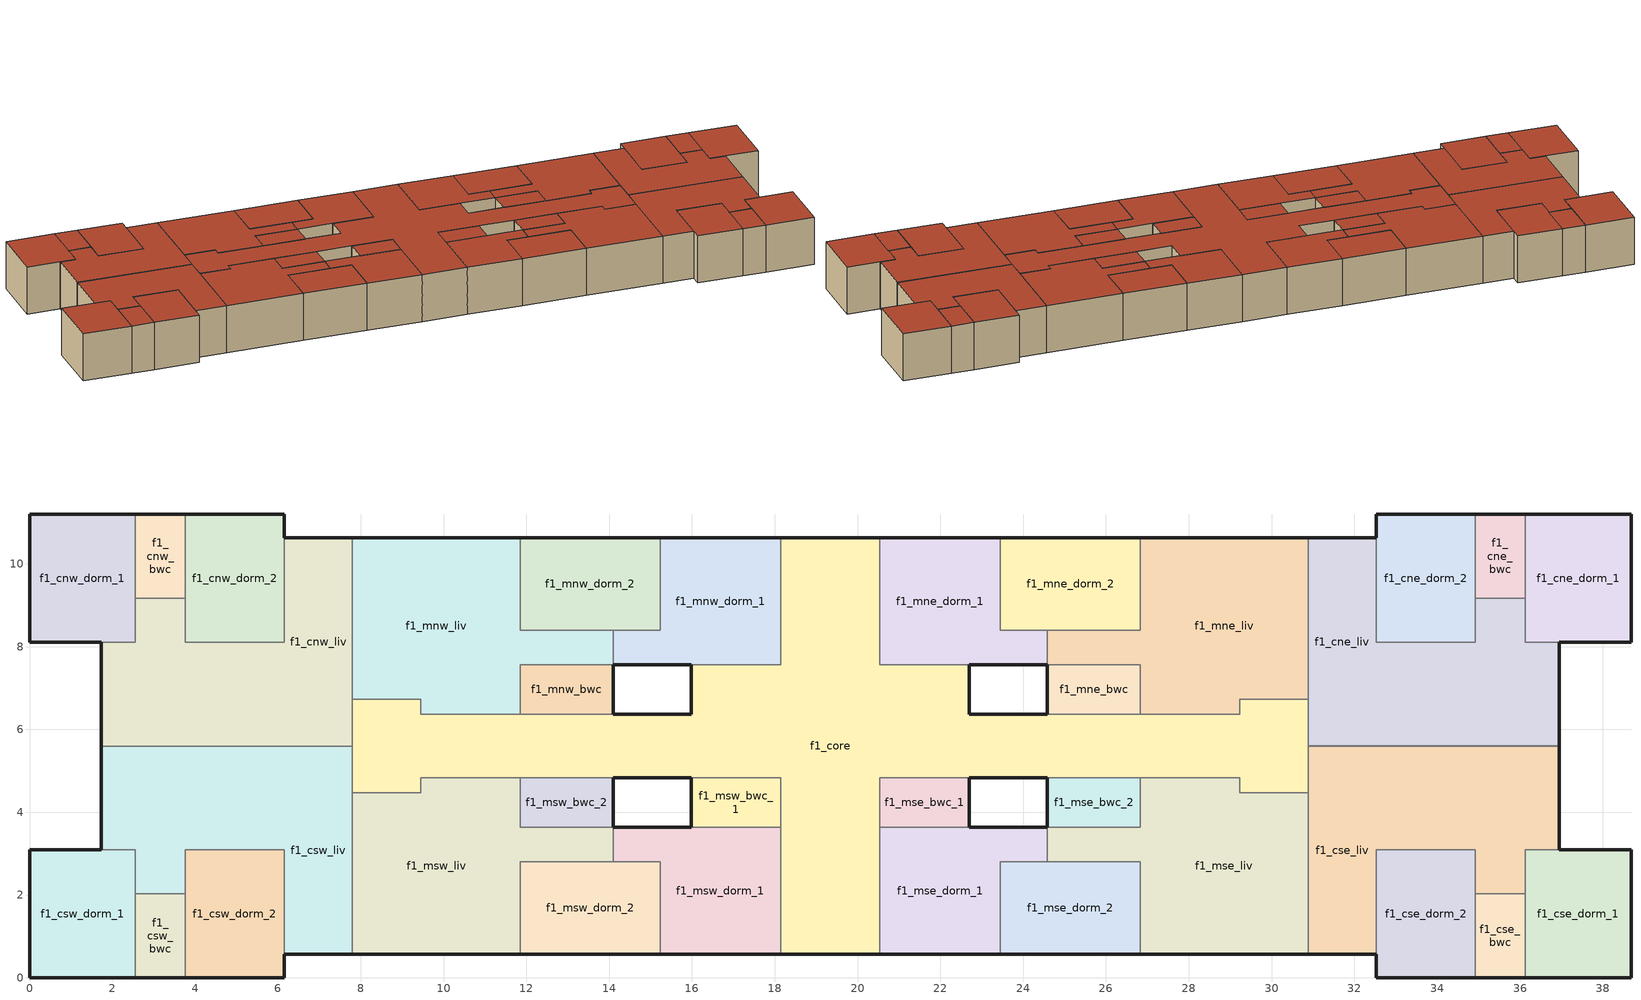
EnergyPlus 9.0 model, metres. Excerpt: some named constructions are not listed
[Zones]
f1_csw_dorm_1
 floor ground (floor): 2.56,3.1 2.56,0 0,0 0,3.1 z0
 wall outside (ext_wall): 1.73,3.1 0,3.1 0,0 2.56,0 z0:2.6
 wall to f1_csw_liv (int_wall): 2.56,2.03 2.56,3.1 1.73,3.1 z0:2.6
 wall to f1_csw_bwc (int_wall): 2.56,0 2.56,2.03 z0:2.6
 roof outside (roof): 0,3.1 0,0 2.56,0 2.56,3.1 z2.6
f1_csw_bwc
 floor ground (floor): 3.76,2.03 3.76,0 2.56,0 2.56,2.03 z0
 wall outside (ext_wall): 2.56,0 3.76,0 z0:2.6
 wall to f1_csw_dorm_2 (int_wall): 3.76,0 3.76,2.03 z0:2.6
 wall to f1_csw_liv (int_wall): 3.76,2.03 2.56,2.03 z0:2.6
 roof outside (roof): 2.56,2.03 2.56,0 3.76,0 3.76,2.03 z2.6
f1_csw_dorm_2
 floor ground (floor): 6.15,3.1 6.15,0 3.76,0 3.76,3.1 z0
 wall outside (ext_wall): 3.76,0 6.15,0 6.15,0.57 z0:2.6
 wall to f1_csw_liv (int_wall): 6.15,0.57 6.15,3.1 3.76,3.1 3.76,2.03 z0:2.6
 roof outside (roof): 3.76,3.1 3.76,0 6.15,0 6.15,3.1 z2.6
f1_cnw_dorm_1
 floor ground (floor): 2.56,11.2 2.56,8.1 0,8.1 0,11.2 z0
 wall outside (ext_wall): 2.56,11.2 0,11.2 0,8.1 1.73,8.1 z0:2.6
 wall to f1_cnw_liv (int_wall): 1.73,8.1 2.56,8.1 2.56,9.17 z0:2.6
 wall to f1_cnw_bwc (int_wall): 2.56,9.17 2.56,11.2 z0:2.6
 roof outside (roof): 0,11.2 0,8.1 2.56,8.1 2.56,11.2 z2.6
f1_cnw_bwc
 floor ground (floor): 3.76,11.2 3.76,9.17 2.56,9.17 2.56,11.2 z0
 wall outside (ext_wall): 3.76,11.2 2.56,11.2 z0:2.6
 wall to f1_cnw_liv (int_wall): 2.56,9.17 3.76,9.17 z0:2.6
 wall to f1_cnw_dorm_2 (int_wall): 3.76,9.17 3.76,11.2 z0:2.6
 roof outside (roof): 2.56,11.2 2.56,9.17 3.76,9.17 3.76,11.2 z2.6
f1_cnw_dorm_2
 floor ground (floor): 6.15,11.2 6.15,8.1 3.76,8.1 3.76,11.2 z0
 wall outside (ext_wall): 6.15,10.63 6.15,11.2 3.76,11.2 z0:2.6
 wall to f1_cnw_liv (int_wall): 3.76,9.17 3.76,8.1 6.15,8.1 6.15,10.63 z0:2.6
 roof outside (roof): 3.76,11.2 3.76,8.1 6.15,8.1 6.15,11.2 z2.6
f1_mnw_dorm_1
 floor ground (floor): 18.14,10.63 18.14,7.57 14.1,7.57 14.1,8.39 15.23,8.39 15.23,10.63 z0
 wall outside (ext_wall): 18.14,10.63 15.23,10.63 / 14.1,7.57 15.98,7.57 z0:2.6
 wall to f1_core (int_wall): 15.98,7.57 18.14,7.57 18.14,10.63 z0:2.6
 wall to f1_mnw_dorm_2 (int_wall): 15.23,10.63 15.23,8.39 14.1,8.39 z0:2.6
 wall to f1_mnw_liv (int_wall): 14.1,8.39 14.1,7.57 z0:2.6
 roof outside (roof): 15.23,10.63 15.23,8.39 14.1,8.39 14.1,7.57 18.14,7.57 18.14,10.63 z2.6
f1_msw_dorm_1
 floor ground (floor): 18.14,3.64 18.14,0.57 15.23,0.57 15.23,2.81 14.1,2.81 14.1,3.64 z0
 wall outside (ext_wall): 15.23,0.57 18.14,0.57 / 15.98,3.64 14.1,3.64 z0:2.6
 wall to f1_msw_dorm_2 (int_wall): 14.1,2.81 15.23,2.81 15.23,0.57 z0:2.6
 wall to f1_core (int_wall): 18.14,0.57 18.14,3.64 z0:2.6
 wall to f1_msw_liv (int_wall): 14.1,3.64 14.1,2.81 z0:2.6
 wall to f1_msw_bwc_1 (int_wall): 18.14,3.64 15.98,3.64 z0:2.6
 roof outside (roof): 14.1,3.64 14.1,2.81 15.23,2.81 15.23,0.57 18.14,0.57 18.14,3.64 z2.6
f1_mse_dorm_1
 floor ground (floor): 24.58,3.63 24.58,2.8 23.45,2.8 23.45,0.57 20.54,0.57 20.54,3.63 z0
 wall outside (ext_wall): 20.54,0.57 23.45,0.57 / 24.58,3.63 22.7,3.63 z0:2.6
 wall to f1_mse_dorm_2 (int_wall): 23.45,0.57 23.45,2.8 24.58,2.8 z0:2.6
 wall to f1_mse_bwc_1 (int_wall): 22.7,3.63 20.54,3.63 z0:2.6
 wall to f1_core (int_wall): 20.54,3.63 20.54,0.57 z0:2.6
 wall to f1_mse_liv (int_wall): 24.58,2.8 24.58,3.63 z0:2.6
 roof outside (roof): 20.54,3.63 20.54,0.57 23.45,0.57 23.45,2.8 24.58,2.8 24.58,3.63 z2.6
f1_msw_bwc_1
 floor ground (floor): 18.14,4.83 18.14,3.63 15.98,3.63 15.98,4.83 z0
 wall outside (ext_wall): 15.98,4.83 15.98,3.63 z0:2.6
 wall to f1_core (int_wall): 18.14,3.63 18.14,4.83 15.98,4.83 z0:2.6
 roof outside (roof): 15.98,4.83 15.98,3.63 18.14,3.63 18.14,4.83 z2.6
f1_mnw_liv
 floor ground (floor): 14.1,8.39 14.1,7.57 11.85,7.57 11.85,6.37 9.45,6.37 9.45,6.73 7.8,6.73 7.8,10.63 11.85,10.63 11.85,8.39 z0
 wall outside (ext_wall): 11.85,10.63 7.8,10.63 z0:2.6
 wall to f1_mnw_dorm_2 (int_wall): 14.1,8.39 11.85,8.39 11.85,10.63 z0:2.6
 wall to f1_core (int_wall): 7.8,6.73 9.45,6.73 9.45,6.37 11.85,6.37 z0:2.6
 wall to f1_mnw_bwc (int_wall): 11.85,6.37 11.85,7.57 14.1,7.57 z0:2.6
 wall to f1_cnw_liv (int_wall): 7.8,10.63 7.8,6.73 z0:2.6
 roof outside (roof): 7.8,10.63 7.8,6.73 9.45,6.73 9.45,6.37 11.85,6.37 11.85,7.57 14.1,7.57 14.1,8.39 11.85,8.39 11.85,10.63 z2.6
f1_msw_liv
 floor ground (floor): 14.1,3.63 14.1,2.8 11.85,2.8 11.85,0.57 7.8,0.57 7.8,4.47 9.45,4.47 9.45,4.83 11.85,4.83 11.85,3.63 z0
 wall outside (ext_wall): 7.8,0.57 11.85,0.57 z0:2.6
 wall to f1_msw_dorm_2 (int_wall): 11.85,0.57 11.85,2.8 14.1,2.8 z0:2.6
 wall to f1_msw_bwc_2 (int_wall): 14.1,3.63 11.85,3.63 11.85,4.83 z0:2.6
 wall to f1_core (int_wall): 11.85,4.83 9.45,4.83 9.45,4.47 7.8,4.47 z0:2.6
 wall to f1_csw_liv (int_wall): 7.8,4.47 7.8,0.57 z0:2.6
 roof outside (roof): 7.8,4.47 7.8,0.57 11.85,0.57 11.85,2.8 14.1,2.8 14.1,3.63 11.85,3.63 11.85,4.83 9.45,4.83 9.45,4.47 z2.6
f1_mnw_bwc
 floor ground (floor): 14.1,7.57 14.1,6.37 11.85,6.37 11.85,7.57 z0
 wall outside (ext_wall): 14.1,6.37 14.1,7.57 z0:2.6
 wall to f1_core (int_wall): 11.85,6.37 14.1,6.37 z0:2.6
 roof outside (roof): 11.85,7.57 11.85,6.37 14.1,6.37 14.1,7.57 z2.6
f1_msw_bwc_2
 floor ground (floor): 14.1,4.83 14.1,3.63 11.85,3.63 11.85,4.83 z0
 wall outside (ext_wall): 14.1,3.63 14.1,4.83 z0:2.6
 wall to f1_core (int_wall): 14.1,4.83 11.85,4.83 z0:2.6
 roof outside (roof): 11.85,4.83 11.85,3.63 14.1,3.63 14.1,4.83 z2.6
f1_msw_dorm_2
 floor ground (floor): 15.23,2.8 15.23,0.57 11.85,0.57 11.85,2.8 z0
 wall outside (ext_wall): 11.85,0.57 15.23,0.57 z0:2.6
 roof outside (roof): 11.85,2.8 11.85,0.57 15.23,0.57 15.23,2.8 z2.6
f1_mnw_dorm_2
 floor ground (floor): 15.23,10.63 15.23,8.39 11.85,8.39 11.85,10.63 z0
 wall outside (ext_wall): 15.23,10.63 11.85,10.63 z0:2.6
 roof outside (roof): 11.85,10.63 11.85,8.39 15.23,8.39 15.23,10.63 z2.6
f1_mse_dorm_2
 floor ground (floor): 26.83,2.8 26.83,0.57 23.45,0.57 23.45,2.8 z0
 wall outside (ext_wall): 23.45,0.57 26.83,0.57 z0:2.6
 wall to f1_mse_liv (int_wall): 26.83,0.57 26.83,2.8 24.58,2.8 z0:2.6
 roof outside (roof): 23.45,2.8 23.45,0.57 26.83,0.57 26.83,2.8 z2.6
f1_mse_bwc_1
 floor ground (floor): 22.7,4.83 22.7,3.63 20.54,3.63 20.54,4.83 z0
 wall outside (ext_wall): 22.7,3.63 22.7,4.83 z0:2.6
 wall to f1_core (int_wall): 22.7,4.83 20.54,4.83 20.54,3.63 z0:2.6
 roof outside (roof): 20.54,4.83 20.54,3.63 22.7,3.63 22.7,4.83 z2.6
f1_mne_dorm_1
 floor ground (floor): 23.45,10.63 23.45,8.39 24.58,8.39 24.58,7.57 20.54,7.57 20.54,10.63 z0
 wall outside (ext_wall): 22.7,7.57 24.58,7.57 / 23.45,10.63 20.54,10.63 z0:2.6
 wall to f1_mne_liv (int_wall): 24.58,7.57 24.58,8.39 z0:2.6
 wall to f1_mne_dorm_2 (int_wall): 24.58,8.39 23.45,8.39 23.45,10.63 z0:2.6
 wall to f1_core (int_wall): 20.54,10.63 20.54,7.57 22.7,7.57 z0:2.6
 roof outside (roof): 20.54,10.63 20.54,7.57 24.58,7.57 24.58,8.39 23.45,8.39 23.45,10.63 z2.6
f1_mne_dorm_2
 floor ground (floor): 26.83,10.63 26.83,8.39 23.45,8.39 23.45,10.63 z0
 wall outside (ext_wall): 26.83,10.63 23.45,10.63 z0:2.6
 wall to f1_mne_liv (int_wall): 24.58,8.39 26.83,8.39 26.83,10.63 z0:2.6
 roof outside (roof): 23.45,10.63 23.45,8.39 26.83,8.39 26.83,10.63 z2.6
f1_mse_bwc_2
 floor ground (floor): 26.83,4.83 26.83,3.63 24.58,3.63 24.58,4.83 z0
 wall outside (ext_wall): 24.58,4.83 24.58,3.63 z0:2.6
 wall to f1_mse_liv (int_wall): 24.58,3.63 26.83,3.63 26.83,4.83 z0:2.6
 wall to f1_core (int_wall): 26.83,4.83 24.58,4.83 z0:2.6
 roof outside (roof): 24.58,4.83 24.58,3.63 26.83,3.63 26.83,4.83 z2.6
f1_mse_liv
 floor ground (floor): 30.88,4.47 30.88,0.57 26.83,0.57 26.83,2.81 24.58,2.81 24.58,3.64 26.83,3.64 26.83,4.83 29.23,4.83 29.23,4.47 z0
 wall outside (ext_wall): 26.83,0.57 30.88,0.57 z0:2.6
 wall to f1_core (int_wall): 30.88,4.47 29.23,4.47 29.23,4.83 26.83,4.83 z0:2.6
 wall to f1_cse_liv (int_wall): 30.88,0.57 30.88,4.47 z0:2.6
 roof outside (roof): 24.58,3.64 24.58,2.81 26.83,2.81 26.83,0.57 30.88,0.57 30.88,4.47 29.23,4.47 29.23,4.83 26.83,4.83 26.83,3.64 z2.6
f1_mne_liv
 floor ground (floor): 30.88,10.63 30.88,6.73 29.23,6.73 29.23,6.37 26.83,6.37 26.83,7.57 24.58,7.57 24.58,8.39 26.83,8.39 26.83,10.63 z0
 wall outside (ext_wall): 30.88,10.63 26.83,10.63 z0:2.6
 wall to f1_core (int_wall): 26.83,6.37 29.23,6.37 29.23,6.73 30.88,6.73 z0:2.6
 wall to f1_mne_bwc (int_wall): 24.58,7.57 26.83,7.57 26.83,6.37 z0:2.6
 wall to f1_cne_liv (int_wall): 30.88,6.73 30.88,10.63 z0:2.6
 roof outside (roof): 24.58,8.39 24.58,7.57 26.83,7.57 26.83,6.37 29.23,6.37 29.23,6.73 30.88,6.73 30.88,10.63 26.83,10.63 26.83,8.39 z2.6
f1_cse_dorm_2
 floor ground (floor): 34.92,3.1 34.92,0 32.53,0 32.53,3.1 z0
 wall outside (ext_wall): 32.53,0.57 32.53,0 34.92,0 z0:2.6
 wall to f1_cse_liv (int_wall): 34.92,2.03 34.92,3.1 32.53,3.1 32.53,0.57 z0:2.6
 wall to f1_cse_bwc (int_wall): 34.92,0 34.92,2.03 z0:2.6
 roof outside (roof): 32.53,3.1 32.53,0 34.92,0 34.92,3.1 z2.6
f1_cse_bwc
 floor ground (floor): 36.12,2.03 36.12,0 34.92,0 34.92,2.03 z0
 wall outside (ext_wall): 34.92,0 36.12,0 z0:2.6
 wall to f1_cse_dorm_1 (int_wall): 36.12,0 36.12,2.03 z0:2.6
 wall to f1_cse_liv (int_wall): 36.12,2.03 34.92,2.03 z0:2.6
 roof outside (roof): 34.92,2.03 34.92,0 36.12,0 36.12,2.03 z2.6
f1_cse_dorm_1
 floor ground (floor): 38.68,3.1 38.68,0 36.12,0 36.12,3.1 z0
 wall outside (ext_wall): 36.12,0 38.68,0 38.68,3.1 36.95,3.1 z0:2.6
 wall to f1_cse_liv (int_wall): 36.95,3.1 36.12,3.1 36.12,2.03 z0:2.6
 roof outside (roof): 36.12,3.1 36.12,0 38.68,0 38.68,3.1 z2.6
f1_cne_dorm_2
 floor ground (floor): 34.92,11.2 34.92,8.1 32.53,8.1 32.53,11.2 z0
 wall outside (ext_wall): 34.92,11.2 32.53,11.2 32.53,10.63 z0:2.6
 wall to f1_cne_liv (int_wall): 32.53,10.63 32.53,8.1 34.92,8.1 34.92,9.17 z0:2.6
 wall to f1_cne_bwc (int_wall): 34.92,9.17 34.92,11.2 z0:2.6
 roof outside (roof): 32.53,11.2 32.53,8.1 34.92,8.1 34.92,11.2 z2.6
f1_cne_bwc
 floor ground (floor): 36.12,11.2 36.12,9.17 34.92,9.17 34.92,11.2 z0
 wall outside (ext_wall): 36.12,11.2 34.92,11.2 z0:2.6
 wall to f1_cne_liv (int_wall): 34.92,9.17 36.12,9.17 z0:2.6
 wall to f1_cne_dorm_1 (int_wall): 36.12,9.17 36.12,11.2 z0:2.6
 roof outside (roof): 34.92,11.2 34.92,9.17 36.12,9.17 36.12,11.2 z2.6
f1_cne_dorm_1
 floor ground (floor): 38.68,11.2 38.68,8.1 36.12,8.1 36.12,11.2 z0
 wall outside (ext_wall): 36.95,8.1 38.68,8.1 38.68,11.2 36.12,11.2 z0:2.6
 wall to f1_cne_liv (int_wall): 36.12,9.17 36.12,8.1 36.95,8.1 z0:2.6
 roof outside (roof): 36.12,11.2 36.12,8.1 38.68,8.1 38.68,11.2 z2.6
f1_core
 floor ground (floor): 30.88,6.73 30.88,4.47 29.23,4.47 29.23,4.83 20.54,4.83 20.54,0.57 18.14,0.57 18.14,4.83 9.45,4.83 9.45,4.47 7.8,4.47 7.8,6.73 9.45,6.73 9.45,6.37 15.98,6.37 15.98,7.56 18.14,7.56 18.14,10.63 20.54,10.63 20.54,7.56 22.7,7.56 22.7,6.37 29.23,6.37 29.23,6.73 z0
 wall outside (ext_wall): 18.14,0.57 20.54,0.57 / 20.54,10.63 18.14,10.63 / 24.58,6.37 22.7,6.37 22.7,7.56 / 14.1,4.83 15.98,4.83 / 22.7,4.83 24.58,4.83 / 15.98,7.56 15.98,6.37 14.1,6.37 z0:2.6
 wall to f1_cne_liv (int_wall): 30.88,5.6 30.88,6.73 z0:2.6
 wall to f1_csw_liv (int_wall): 7.8,5.6 7.8,4.47 z0:2.6
 wall to f1_mne_bwc (int_wall): 26.83,6.37 24.58,6.37 z0:2.6
 wall to f1_cnw_liv (int_wall): 7.8,6.73 7.8,5.6 z0:2.6
 wall to f1_cse_liv (int_wall): 30.88,4.47 30.88,5.6 z0:2.6
 roof outside (roof): 7.8,6.73 7.8,4.47 9.45,4.47 9.45,4.83 18.14,4.83 18.14,0.57 20.54,0.57 20.54,4.83 29.23,4.83 29.23,4.47 30.88,4.47 30.88,6.73 29.23,6.73 29.23,6.37 22.7,6.37 22.7,7.56 20.54,7.56 20.54,10.63 18.14,10.63 18.14,7.56 15.98,7.56 15.98,6.37 9.45,6.37 9.45,6.73 z2.6
f1_csw_liv
 floor ground (floor): 7.8,5.6 7.8,0.57 6.15,0.57 6.15,3.1 3.76,3.1 3.76,2.03 2.56,2.03 2.56,3.1 1.73,3.1 1.73,5.6 z0
 wall outside (ext_wall): 6.15,0.57 7.8,0.57 / 1.73,5.6 1.73,3.1 z0:2.6
 wall to f1_cnw_liv (int_wall): 7.8,5.6 1.73,5.6 z0:2.6
 roof outside (roof): 1.73,5.6 1.73,3.1 2.56,3.1 2.56,2.03 3.76,2.03 3.76,3.1 6.15,3.1 6.15,0.57 7.8,0.57 7.8,5.6 z2.6
f1_cnw_liv
 floor ground (floor): 7.8,10.63 7.8,5.6 1.73,5.6 1.73,8.1 2.56,8.1 2.56,9.17 3.76,9.17 3.76,8.1 6.15,8.1 6.15,10.63 z0
 wall outside (ext_wall): 7.8,10.63 6.15,10.63 / 1.73,8.1 1.73,5.6 z0:2.6
 roof outside (roof): 2.56,9.17 2.56,8.1 1.73,8.1 1.73,5.6 7.8,5.6 7.8,10.63 6.15,10.63 6.15,8.1 3.76,8.1 3.76,9.17 z2.6
f1_cse_liv
 floor ground (floor): 36.95,5.6 36.95,3.1 36.12,3.1 36.12,2.03 34.92,2.03 34.92,3.1 32.53,3.1 32.53,0.57 30.88,0.57 30.88,5.6 z0
 wall outside (ext_wall): 30.88,0.57 32.53,0.57 / 36.95,3.1 36.95,5.6 z0:2.6
 wall to f1_cne_liv (int_wall): 36.95,5.6 30.88,5.6 z0:2.6
 roof outside (roof): 30.88,5.6 30.88,0.57 32.53,0.57 32.53,3.1 34.92,3.1 34.92,2.03 36.12,2.03 36.12,3.1 36.95,3.1 36.95,5.6 z2.6
f1_cne_liv
 floor ground (floor): 36.12,9.17 36.12,8.1 36.95,8.1 36.95,5.6 30.88,5.6 30.88,10.63 32.53,10.63 32.53,8.1 34.92,8.1 34.92,9.17 z0
 wall outside (ext_wall): 32.53,10.63 30.88,10.63 / 36.95,5.6 36.95,8.1 z0:2.6
 roof outside (roof): 30.88,10.63 30.88,5.6 36.95,5.6 36.95,8.1 36.12,8.1 36.12,9.17 34.92,9.17 34.92,8.1 32.53,8.1 32.53,10.63 z2.6
f1_mne_bwc
 floor ground (floor): 26.83,7.57 26.83,6.37 24.58,6.37 24.58,7.57 z0
 wall outside (ext_wall): 24.58,7.57 24.58,6.37 z0:2.6
 roof outside (roof): 24.58,7.57 24.58,6.37 26.83,6.37 26.83,7.57 z2.6
[Building]
Untitled: North Axis {deg}=0; Terrain=City; Loads Convergence Tolerance Value=0.04; Temperature Convergence Tolerance Value {deltaC}=0.4; Solar Distribution=FullInteriorAndExterior; Maximum Number of Warmup Days=25
[Site:Location]
CHICAGO_IL_USA TMY2-94846: Latitude {deg}=41.78; Longitude {deg}=-87.75; Time Zone {hr}=-6; Elevation {m}=190
[HVACTemplate:Thermostat]
Constant Setpoint Thermostat: Constant Heating Setpoint {C}=20; Constant Cooling Setpoint {C}=25
[Zone] Multiplier=1
f1_csw_dorm_1; f1_csw_bwc; f1_csw_dorm_2; f1_cnw_dorm_1; f1_cnw_bwc; f1_cnw_dorm_2; f1_mnw_liv; f1_mnw_bwc; f1_mnw_dorm_1; f1_msw_liv; f1_msw_bwc_2; f1_msw_dorm_1; f1_mse_dorm_1; f1_msw_bwc_1; f1_msw_dorm_2; f1_mnw_dorm_2; f1_mse_dorm_2; f1_mse_bwc_1; f1_mne_dorm_1; f1_mne_dorm_2; f1_mse_bwc_2; f1_mse_liv; f1_mne_liv; f1_cse_dorm_2; f1_cse_bwc; f1_cse_dorm_1; f1_cne_dorm_2; f1_cne_bwc; f1_cne_dorm_1; f1_core; f1_csw_liv; f1_cnw_liv; f1_cse_liv; f1_cne_liv; f1_mne_bwc
